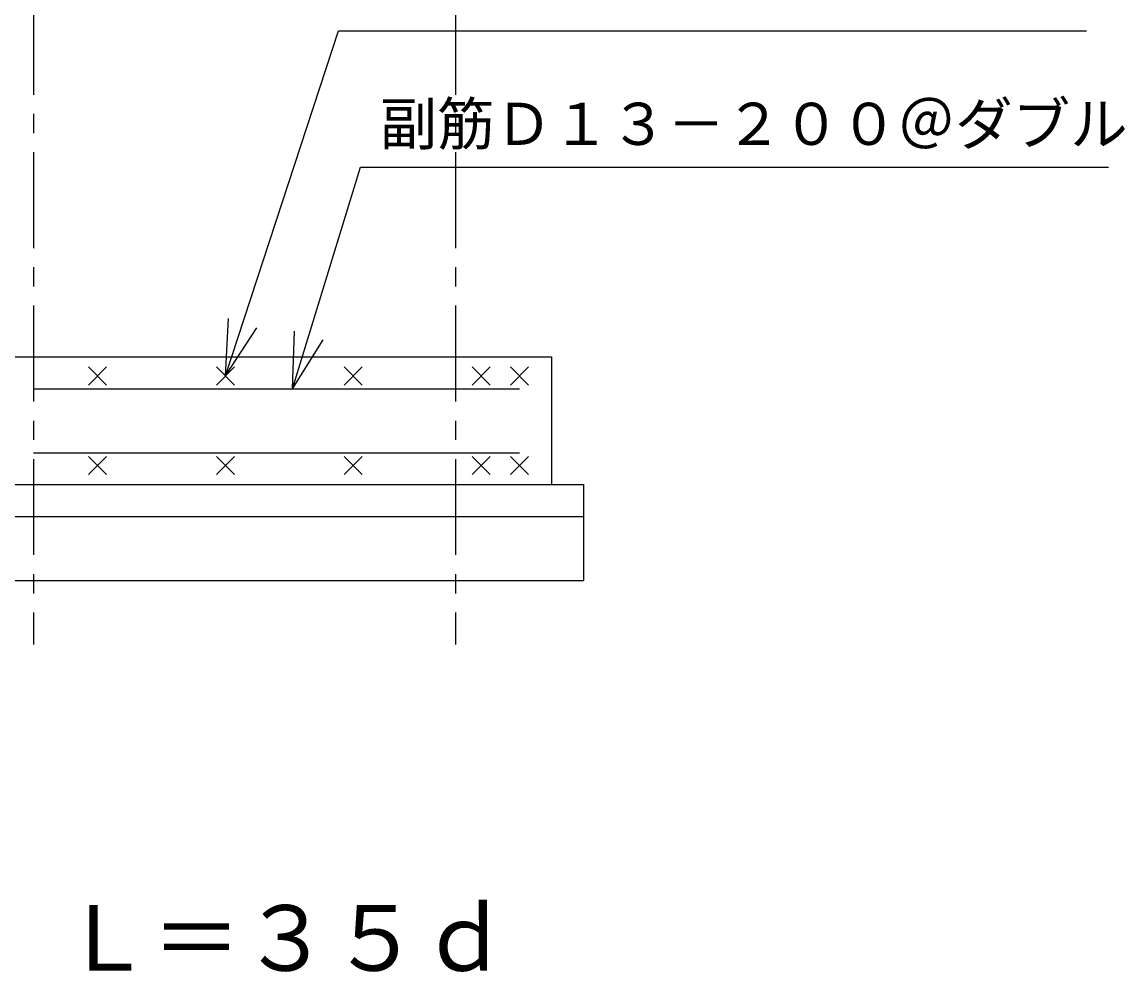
# Model space of a CAD drawing. Units: millimetres, scale not verified. Extents: x -8093 to 8093, y -5792 to 5792.
# Drawn here: x -199 to 1526, y -2 to 1484 of the extents above; entities that cross this region are included whole.
import ezdxf
from ezdxf.enums import TextEntityAlignment as Align

# ---------------------------------------------------------------- set-up
doc = ezdxf.new("R2010")
doc.units = ezdxf.units.MM
doc.header["$LTSCALE"] = 30
doc.linetypes.add('CHAIN1', pattern=[8, 5, -1, 1, -1])
for name, color, linetype, lineweight in [('0-1_00クル-フ-0躯体', 3, 'Continuous', 25), ('0-2_00クル-フ-1機器', 2, 'Continuous', 25), ('0-6_00クル-フ-2製作', 3, 'Continuous', 25)]:
    doc.layers.add(name, color=color, linetype=linetype, lineweight=lineweight)
doc.styles.add('ＭＳ ゴシック', font='')
doc.styles.get('ＭＳ ゴシック').set_extended_font_data('MS Gothic')

msp = doc.modelspace()

# ---------------------------------------------------------------- linework, layer by layer
at = {"layer": '0-1_00クル-フ-0躯体', "color": 2}
for p, q in [((119.44, 930.43), (296.21, 1470.42)), ((296.21, 1470.42), (1466.2, 1470.42)), ((224.5, 910.42), (330.67, 1256.97)), ((330.67, 1256.97), (1500.67, 1256.97)), ((119.44, 930.43), (124.34, 1020.29)), ((119.44, 930.43), (168.62, 1005.8)), ((224.5, 910.42), (227.69, 1000.37)), ((224.5, 910.42), (272.24, 986.72))]:
    msp.add_line(p, q, dxfattribs=at)
at = {"layer": '0-2_00クル-フ-1機器', "linetype": 'CHAIN1'}
for p, q in [((-180.56, 2960.42), (-180.56, 510.43)), ((479.44, 2960.42), (479.44, 510.43))]:
    msp.add_line(p, q, dxfattribs=at)
at = {"layer": '0-2_00クル-フ-1機器'}
for p, q in [((-740.57, 960.43), (629.44, 960.43)), ((629.44, 960.43), (629.44, 760.43)), ((-1040.57, 760.43), (679.43, 760.43)), ((679.43, 760.43), (679.43, 610.42)), ((-1040.57, 710.43), (679.43, 710.43)), ((-1040.57, 610.42), (679.43, 610.42))]:
    msp.add_line(p, q, dxfattribs=at)
at = {"layer": '0-6_00クル-フ-2製作'}
for p, q in [((-66.42, 944.57), (-94.71, 916.28)), ((-94.71, 944.57), (-66.42, 916.28)), ((133.58, 944.57), (105.29, 916.28)), ((105.29, 944.57), (133.58, 916.28)), ((333.58, 944.57), (305.29, 916.28)), ((305.29, 944.57), (333.58, 916.28)), ((533.58, 944.57), (505.29, 916.28)), ((505.29, 944.57), (533.58, 916.28)), ((593.58, 944.57), (565.29, 916.28)), ((565.29, 944.57), (593.58, 916.28)), ((-180.56, 910.43), (579.44, 910.43)), ((-180.56, 910.43), (579.44, 910.43)), ((-180.56, 810.43), (579.44, 810.43)), ((-180.56, 810.43), (579.44, 810.43)), ((-66.42, 804.57), (-94.71, 776.28)), ((-94.71, 804.57), (-66.42, 776.28)), ((133.58, 804.57), (105.29, 776.28)), ((105.29, 804.57), (133.58, 776.28)), ((333.58, 804.57), (305.29, 776.28)), ((305.29, 804.57), (333.58, 776.28)), ((533.58, 804.57), (505.29, 776.28)), ((505.29, 804.57), (533.58, 776.28)), ((593.58, 804.57), (565.29, 776.28)), ((565.29, 804.57), (593.58, 776.28))]:
    msp.add_line(p, q, dxfattribs=at)

# ---------------------------------------------------------------- texts
at = {"layer": '0-1_00クル-フ-0躯体', "color": 4, "style": 'ＭＳ ゴシック'}
for s, height, p in [('副筋Ｄ１３－２００＠ダブル', 65.98, (360.67, 1271.97)), ('Ｌ＝３５ｄ', 102.6, (-135.78, -30.69))]:
    msp.add_text(s, height=height, dxfattribs=at).set_placement(p, align=Align.BOTTOM_LEFT)

doc.saveas('drawing.dxf')
